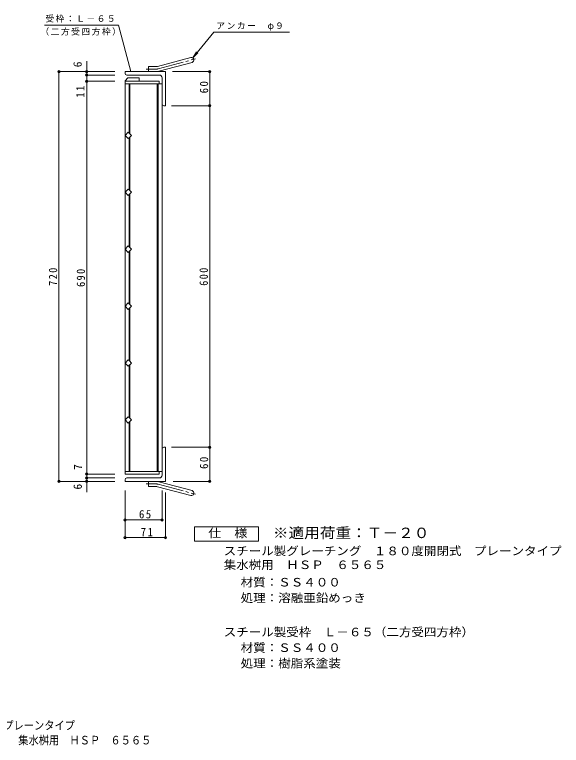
# Model space of a CAD drawing. Units: millimetres, scale not verified. Extents: x -851 to 915, y -688 to 633.
# Drawn here: x -46 to 915, y -688 to 597 of the extents above; entities that cross this region are included whole.
import ezdxf
from ezdxf.enums import TextEntityAlignment as Align

# ---------------------------------------------------------------- set-up
doc = ezdxf.new("R2010")
doc.units = ezdxf.units.MM
doc.header["$LTSCALE"] = 5
doc.header["$PDMODE"] = 32
doc.header["$PDSIZE"] = 4
doc.linetypes.add('CHAIN2', pattern=[12, 9, -1, 1, -1])
for name, color, linetype, lineweight in [('B-1', 2, 'Continuous', 9), ('B-2', 3, 'Continuous', 9), ('B-4', 7, 'Continuous', 9), ('B-5', 7, 'Continuous', 9), ('F-4_F-4ﾚｲﾔ', 2, 'Continuous', 9)]:
    doc.layers.add(name, color=color, linetype=linetype, lineweight=lineweight)
doc.layers.add('F-5_F-5ﾚｲﾔ', color=2, linetype='Continuous')
doc.styles.add('ＭＳ ゴシック', font='')
doc.styles.get('ＭＳ ゴシック').set_extended_font_data('MS Gothic')

msp = doc.modelspace()

# ---------------------------------------------------------------- linework, layer by layer
at = {"layer": 'B-1'}
for p, q in [((204.992, 505.583), (263.182, 521.176)), ((188.847, 496.277), (188.847, 505.277)), ((202.662, 505.277), (188.847, 505.277)), ((207.321, 496.89), (265.512, 512.482)), ((218.847, 496.277), (147.847, 496.277)), ((147.847, 493.277), (147.847, 496.277)), ((150.847, 490.277), (207.847, 490.277)), ((218.847, 496.277), (218.847, 436.277)), ((212.847, 439.277), (212.847, 485.277)), ((215.847, 436.277), (218.847, 436.277)), ((212.847, -166.723), (212.847, -212.723)), ((215.847, -163.723), (218.847, -163.723)), ((218.847, -223.723), (218.847, -163.723)), ((150.847, -217.723), (207.847, -217.723)), ((147.847, -220.723), (147.847, -223.723)), ((218.847, -223.723), (147.847, -223.723)), ((188.847, -223.723), (188.847, -232.723)), ((207.321, -224.337), (265.512, -239.929)), ((202.662, -232.723), (188.847, -232.723)), ((204.992, -233.03), (263.182, -248.622))]:
    msp.add_line(p, q, dxfattribs=at)
at = {"layer": 'B-1', "linetype": 'CHAIN2'}
for p, q in [((206.156, 501.237), (271.323, 518.698)), ((202.662, 500.777), (185.042, 500.777)), ((202.662, -228.224), (185.042, -228.224)), ((206.156, -228.683), (271.323, -246.145))]:
    msp.add_line(p, q, dxfattribs=at)
at = {"layer": 'B-1'}
for centre, radius, start, end in [((264.347, 516.829), 4.5, 285.00014, 104.99991), ((202.662, 514.277), 9, 270, 285.00002), ((150.847, 493.277), 3, 180, 270), ((202.662, 514.277), 18, 270, 285), ((207.847, 485.277), 5, 0, 90), ((215.847, 439.277), 3, 180, 270), ((215.847, -166.723), 3, 90, 180), ((150.847, -220.723), 3, 90, 180), ((207.847, -212.723), 5, 270, 0), ((202.662, -241.723), 18, 75, 90), ((202.662, -241.723), 9, 74.99998, 90), ((264.347, -244.275), 4.5, 255.00009, 74.99986)]:
    msp.add_arc(centre, radius, start, end, dxfattribs=at)
at = {"layer": 'B-1', "linetype": 'CHAIN2'}
for centre, start, end in [((202.662, 514.277), 270, 284.99995), ((202.662, -241.723), 75.00005, 90)]:
    msp.add_arc(centre, 13.5, start, end, dxfattribs=at)
at = {"layer": 'B-2'}
for p, q in [((147.847, 480.277), (152.847, 485.277)), ((147.847, 480.277), (147.847, 479.277)), ((147.847, 479.277), (207.847, 479.277)), ((147.847, 479.277), (147.847, -210.723)), ((152.847, 485.277), (172.847, 485.277)), ((172.847, 479.277), (172.847, 485.277)), ((207.847, 479.277), (207.847, 474.777)), ((147.847, 474.777), (212.847, 474.777)), ((154.847, 474.777), (154.847, 388.59)), ((156.347, 474.777), (156.347, 387.09)), ((204.347, 474.777), (204.347, -206.223)), ((205.847, 474.777), (205.847, -206.223)), ((212.847, 474.777), (212.847, -206.223)), ((154.847, 379.963), (154.847, 288.591)), ((156.347, 381.463), (156.347, 287.091)), ((154.847, 279.963), (154.847, 188.591)), ((156.347, 281.463), (156.347, 187.09)), ((154.847, 179.963), (154.847, 88.591)), ((156.347, 181.463), (156.347, 87.091)), ((154.847, 79.963), (154.847, -11.41)), ((156.347, 81.463), (156.347, -12.909)), ((154.847, -20.037), (154.847, -111.409)), ((156.347, -18.537), (156.347, -112.909)), ((154.847, -120.037), (154.847, -206.223)), ((156.347, -118.537), (156.347, -206.223)), ((147.847, -206.223), (212.847, -206.223)), ((147.847, -210.723), (207.847, -210.723)), ((207.847, -210.723), (207.847, -206.223))]:
    msp.add_line(p, q, dxfattribs=at)
for points in [[(153.504, 378.62), (147.847, 384.277), (153.504, 389.933), (159.161, 384.277)], [(159.161, 384.277), (155.529, 380.645), (153.504, 378.62)]]:
    msp.add_lwpolyline(points, dxfattribs=at)
for points in [[(153.504, 289.934), (147.847, 284.277), (153.504, 278.62), (159.161, 284.277), (155.529, 287.908)], [(153.504, 189.934), (147.847, 184.277), (153.504, 178.62), (159.161, 184.277), (155.529, 187.908)], [(153.504, 89.934), (147.847, 84.277), (153.504, 78.62), (159.161, 84.277), (155.529, 87.908)], [(153.504, -10.066), (147.847, -15.723), (153.504, -21.38), (159.161, -15.723), (155.529, -12.092)], [(153.504, -110.066), (147.847, -115.723), (153.504, -121.38), (159.161, -115.723), (155.529, -112.092)]]:
    msp.add_lwpolyline(points, close=True, dxfattribs=at)
at = {"layer": 'B-4'}
for p, q in [((80.532, 514.732), (80.532, 490.277)), ((129.754, 496.277), (30.141, 496.277)), ((31.641, 496.277), (31.641, -223.723)), ((129.754, 490.277), (79.032, 490.277)), ((80.532, 490.277), (80.532, 479.277)), ((231.322, 496.277), (297.996, 496.277)), ((296.496, 436.277), (296.496, 496.277)), ((129.754, 479.277), (79.032, 479.277)), ((80.532, 479.277), (80.532, -210.723)), ((229.229, 436.277), (297.996, 436.277)), ((296.496, -163.723), (296.496, 436.277)), ((229.229, -163.723), (297.996, -163.723)), ((296.496, -223.723), (296.496, -163.723)), ((129.754, -210.723), (79.032, -210.723)), ((129.754, -217.723), (79.032, -217.723)), ((80.532, -210.723), (80.532, -217.723)), ((80.532, -217.723), (80.532, -242.407)), ((129.754, -223.723), (30.141, -223.723)), ((232.49, -223.723), (297.996, -223.723)), ((147.847, -239.715), (147.847, -324.008)), ((212.847, -239.715), (212.847, -292.874)), ((218.847, -243.041), (218.847, -324.008)), ((147.847, -291.374), (212.847, -291.374)), ((147.847, -322.508), (218.847, -322.508))]:
    msp.add_line(p, q, dxfattribs=at)
for p in [(31.641, 496.277), (80.532, 496.277), (80.532, 490.277), (296.496, 496.277), (80.532, 479.277), (296.496, 436.277), (296.496, -163.723), (80.532, -210.723), (80.532, -217.723), (31.641, -223.723), (80.532, -223.723), (296.496, -223.723), (147.847, -291.374), (212.847, -291.374), (147.847, -322.508), (218.847, -322.508)]:
    msp.add_point(p, dxfattribs=at)
at = {"layer": 'B-5'}
for p, q in [((5.936, 577.848), (136.221, 577.848)), ((158.078, 496.277), (136.221, 577.848)), ((303.583, 565.76), (266.818, 520.741)), ((303.583, 565.76), (436.78, 565.76)), ((266.818, 520.741), (273.408, 531.363)), ((266.818, 520.741), (275.933, 529.295))]:
    msp.add_line(p, q, dxfattribs=at)
at = {"layer": 'F-4_F-4ﾚｲﾔ'}
msp.add_lwpolyline([(270.058, -328.794), (270.058, -303.793), (382.557, -303.793), (382.557, -328.794)], close=True, dxfattribs=at)

# ---------------------------------------------------------------- texts
at = {"layer": 'B-4', "color": 2, "style": 'ＭＳ ゴシック'}
for s, p in [('6', (75.98, 504.042)), ('7', (76.611, -203.444)), ('6', (76.227, -237.976))]:
    msp.add_text(s, height=14.66, rotation=90, dxfattribs=at).set_placement(p, align=Align.BOTTOM_LEFT)
at = {"layer": 'B-4', "color": 2, "char_height": 14.66, "attachment_point": 7, "rotation": 90, "style": 'ＭＳ ゴシック'}
for s, insert in [('\\T1.27;\\W0.95;60', (293.996, 458.152)), ('\\T1.27;\\W0.95;11', (76.432, 450.332)), ('\\T1.27;\\W0.9;720', (28.641, 120.027)), ('\\T1.27;\\W0.9;690', (77.532, 118.027)), ('\\T1.27;\\W0.9;600', (293.496, 120.027)), ('\\T1.27;\\W0.95;60', (293.996, -201.848))]:
    msp.add_mtext(s, dxfattribs=dict(at, insert=insert))
at = {"layer": 'B-4', "color": 2, "char_height": 14.66, "attachment_point": 7, "style": 'ＭＳ ゴシック'}
for s, insert in [('\\T1.27;\\W0.95;65', (172.222, -288.874)), ('\\T1.27;\\W0.95;71', (175.222, -320.008))]:
    msp.add_mtext(s, dxfattribs=dict(at, insert=insert))
at = {"layer": 'B-5', "char_height": 11, "attachment_point": 7, "style": 'ＭＳ ゴシック'}
for s, insert in [('\\T1.17;受枠：Ｌ－６５', (7.726, 582.645)), ('\\T1.17;アンカー\u3000φ９', (308.105, 568.416)), ('\\T1.17;（二方受四方枠）', (-1.024, 559.602))]:
    msp.add_mtext(s, dxfattribs=dict(at, insert=insert))
at = {"layer": 'F-4_F-4ﾚｲﾔ', "style": 'ＭＳ ゴシック'}
for s, width, p in [('仕\u3000様', 1.15, (293.808, -326.294)), ('スチール製グレーチング\u3000１８０度開閉式\u3000プレーンタイプ', 1.1, (321.102, -357.754)), ('集水桝用\u3000ＨＳＰ\u3000６５６５', 1.1, (321.102, -382.127)), ('材質：ＳＳ４００', 1.1, (350.958, -412.779)), ('処理：溶融亜鉛めっき', 1.1, (350.958, -440.279)), ('スチール製受枠\u3000Ｌ－６５（二方受四方枠）', 1.1, (321.103, -500.28)), ('材質：ＳＳ４００', 1.1, (350.959, -527.78)), ('処理：樹脂系塗装', 1.1, (350.959, -555.28))]:
    msp.add_text(s, height=14.66, dxfattribs=dict(at, width=width)).set_placement(p, align=Align.BOTTOM_LEFT)
at = {"layer": 'F-5_F-5ﾚｲﾔ', "color": 3, "style": 'ＭＳ ゴシック', "width": 1.1}
msp.add_text('※適用荷重：Ｔ－２０', height=18.33, dxfattribs=at).set_placement((407.557, -328.794), align=Align.BOTTOM_LEFT)
at = {"layer": 'F-5_F-5ﾚｲﾔ', "style": 'ＭＳ ゴシック', "width": 0.9}
for s, p in [('スチール製グレーチング\u3000１８０度開閉式\u3000プレーンタイプ', (-426.188, -664.293)), ('集水桝用\u3000ＨＳＰ\u3000６５６５', (-39.905, -690.26))]:
    msp.add_text(s, height=14.66, dxfattribs=at).set_placement(p, align=Align.BOTTOM_LEFT)

doc.saveas('drawing.dxf')
